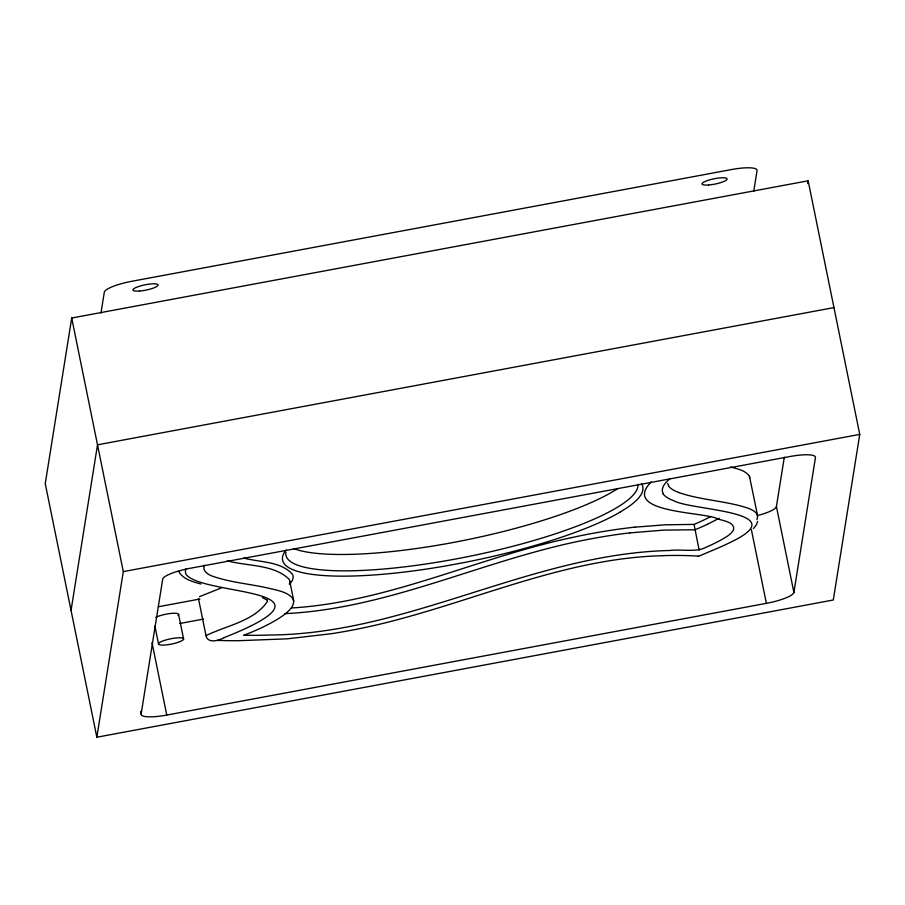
<?xml version="1.0" encoding="UTF-8"?>
<svg xmlns="http://www.w3.org/2000/svg" width="905" height="905" viewBox="0 0 905 905"><rect width="100%" height="100%" fill="white"/><g stroke="black" fill="none" stroke-linecap="round" stroke-linejoin="round"><path stroke-width="1.36" d="M71.71 318.017L45.25 483.621L96.846 737.224L833.29 600.004L859.75 434.389L808.154 180.796L71.71 318.017L123.306 571.609L96.846 737.224M100.975 313.062L104.301 292.213A27.105 5.679 -11.5 0 1 131.825 281.285L731.444 169.563A27.105 5.679 -11.5 0 1 757.055 170.581L753.729 191.441M71.043 610.423L97.514 444.819L833.958 307.598M141.146 714.045L162.696 579.2A27.105 5.679 -11.5 0 1 190.22 568.272L789.827 456.55A27.105 5.679 -11.5 0 1 815.45 457.579L793.9 592.413A27.105 5.679 -11.5 0 1 766.377 603.341L166.758 715.063A27.105 5.679 -11.5 0 1 141.146 714.045L140.603 711.353M807.713 183.579L808.154 180.796M793.9 592.413L776.422 506.517L784.318 457.161M663.127 493.972A184.744 38.723 -11.5 0 0 673.716 500.714C691.805 510.884 797.215 510.952 729.419 542.83A186.509 39.096 -11.5 0 1 716.33 548.781L698.174 556.451M289.34 584.234L289.589 583.363A133.227 27.931 -11.5 0 0 289.238 579.358C273.287 563.951 247.631 566.485 227.2 560.772M757.677 521.461L756.218 525.07L753.401 528.611M204.53 565.206C201.566 570.919 208.704 575.06 213.263 576.462C232.144 582.888 252.303 584.11 271.591 588.94C327.112 600.094 262.212 628.432 243.649 635.321L255.47 635.333A281.184 58.938 -11.5 0 0 271.115 635.005C409.128 633.534 531.88 553.792 669.689 550.489C680.526 549.154 692.054 551.801 702.438 548.837C708.468 546.258 714.464 543.543 720.244 540.432C725.052 537.559 730.697 534.968 733.536 529.889C735.199 521.947 722.88 520.794 717.71 518.859C704.791 511.619 620.468 513.407 651.159 481.992M756.931 519.583C760.415 511.133 747.858 508.146 742.168 506.37C721.217 500.601 699.146 499.605 678.546 492.467M670.22 478.496C665.956 482.105 659.847 487.874 663.331 493.926M620.151 512.106L627.821 507.252A183.783 38.53 -11.5 0 0 642.358 485.453M719.045 518.316L707.518 524.267M710.606 516.687L703.411 520.239A172.9 36.245 -11.5 0 1 694.078 524.391L665.254 524.81L634.948 527.163M250.165 626.294C327.044 588.476 202.211 594.506 186.204 574.596A130.535 27.365 -11.5 0 1 185.932 568.985M221.623 587.775L199.496 596.678M224.259 637.584C219.508 640.367 207.879 644.089 206.035 635.808L198.467 598.567M206.012 635.649C226.363 625.513 254.022 621.339 267.416 601.474L267.156 599.54M571.349 537.672C477.354 557.672 388.72 602.051 291.749 607.968M123.306 571.609L859.75 434.389M158.375 606.757L199.915 599.019M179.824 623.477L203.421 619.088M629.767 532.898L663.738 530.115L694.995 529.764A182.369 38.225 -11.5 0 0 707.54 524.267M285.041 613.635C384.885 608.952 476.188 563.577 572.65 542.57A130.082 27.263 -11.5 0 1 629.801 532.875M662.788 555.693C560.546 558.193 466.969 605.128 368.516 626.758A130.535 27.365 -11.5 0 1 331.151 633.738L287.157 638.84L237.879 640.729A396.99 83.215 -11.5 0 1 225.153 640.604L217.064 640.401M698.298 556.066L691.522 555.76A222.822 46.709 -11.5 0 0 662.879 555.647M243.83 558.08C259.905 562.435 280.731 561.089 292.587 574.37A137.583 28.836 -11.5 0 1 292.949 578.51L292.677 579.404A132.56 27.784 -11.5 0 1 290.132 583.578M730.607 466.98C737.236 468.903 745.2 470.193 749.442 476.2L757.666 515.986M200.921 584.019C192.731 581.734 183.138 579.392 178.67 571.383M262.416 597.594L266.556 599.845M668.648 485.917L667.675 483.44M751.354 529.527L766.377 603.341M699.158 550.217L694.135 524.81M289.702 580.897L293.842 601.18M178.613 614.563L183.613 639.111A12.806 2.681 -11.5 0 1 164.393 645.061A12.806 2.681 -11.5 0 1 165.174 640.174A12.806 2.681 -11.5 0 1 183.613 639.111M154.902 626.056L158.499 643.783M152.017 642.595L166.758 715.063M749.442 476.2L749.691 478.145M155.807 617.323A12.806 2.681 -11.5 0 1 171.69 613.364A12.806 2.681 -11.5 0 1 178.014 615.434M776.422 506.517A27.105 5.679 -11.5 0 1 758.752 515.205M571.349 537.66A134.494 28.191 -11.5 0 1 634.982 527.129M250.278 626.294A222.822 46.709 -11.5 0 1 224.18 637.584M678.648 492.433A177.934 37.297 -11.5 0 1 668.444 485.962M637.901 484.356A179.518 37.625 -11.5 0 1 460.826 558.023A179.518 37.625 -11.5 0 1 285.912 552.242M620.14 512.106A183.783 38.53 -11.5 0 1 464.706 562.435L447.749 565.591A183.783 38.53 -11.5 0 1 286.059 550.002M641.464 483.79A183.783 38.53 -11.5 0 1 641.95 484.605M617.73 488.576A179.518 37.625 -11.5 0 1 451.165 542.864A179.518 37.625 -11.5 0 1 293.616 548.554M708.66 184.993A12.806 2.681 -11.5 0 0 727.1 178.896A12.806 2.681 -11.5 0 0 707.891 180.412A12.806 2.681 -11.5 0 0 708.66 184.993M139.63 291.025A12.806 2.681 -11.5 0 0 158.07 284.928A12.806 2.681 -11.5 0 0 138.861 286.433A12.806 2.681 -11.5 0 0 139.63 291.025"/></g></svg>
